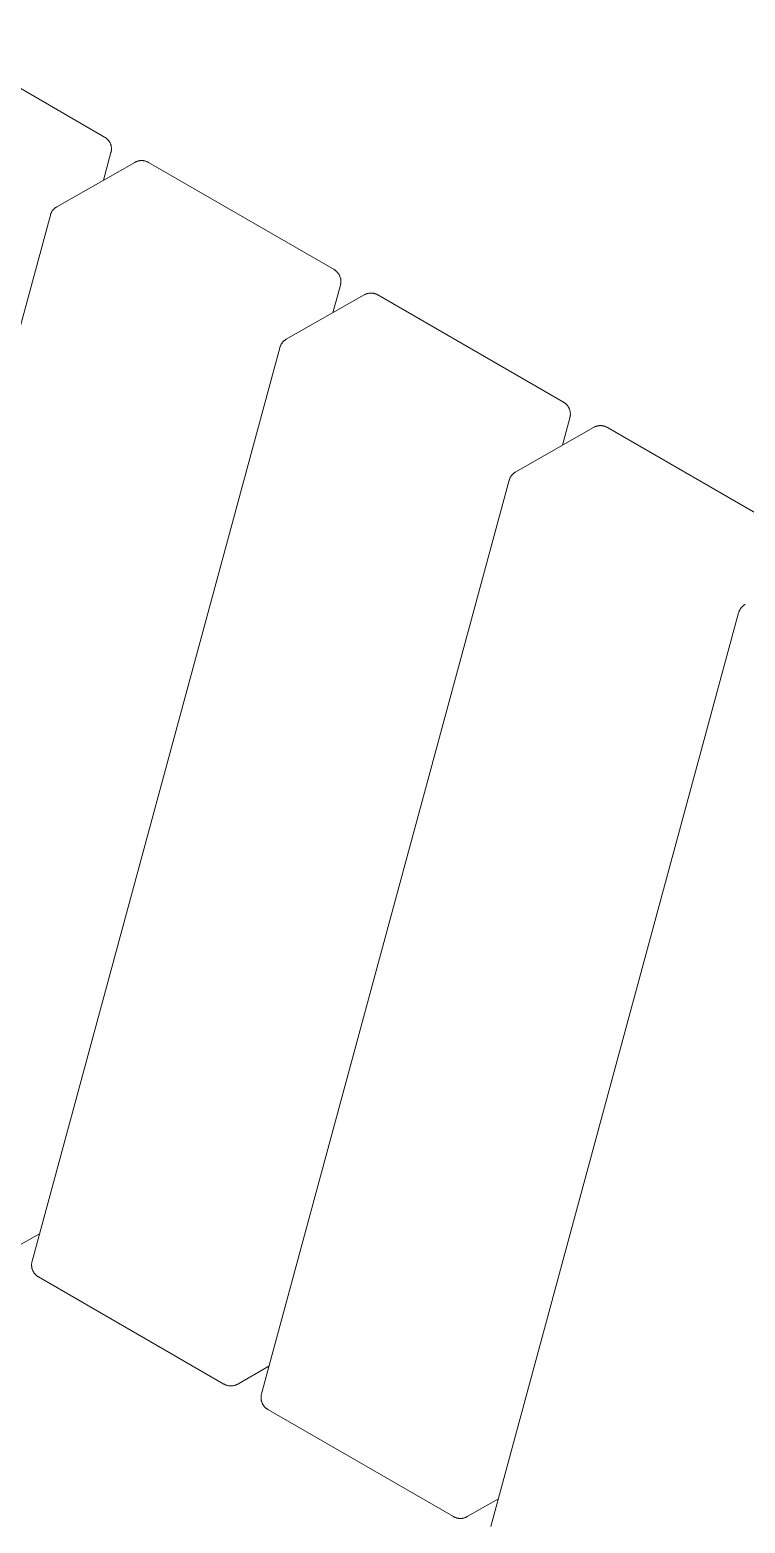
# Model space of a CAD drawing. Header units: millimetres. Extents: x -402 to 3954, y -41 to 3282.
# Drawn here: x 3668.3 to 3802.3, y 1418.4 to 1698.1 of the extents above; entities that cross this region are included whole.
import ezdxf

# ---------------------------------------------------------------- set-up
doc = ezdxf.new("R2010")
doc.units = ezdxf.units.MM
doc.layers.add('ZANO_R', color=7, linetype='Continuous', lineweight=0)

msp = doc.modelspace()

# ---------------------------------------------------------------- linework, layer by layer
at = {"layer": 'ZANO_R'}
for p, q in [((3647.5, 1698.07), (3682.27, 1678)), ((3682.27, 1678), (3682.34, 1677.95)), ((3682.34, 1677.95), (3682.42, 1677.91)), ((3682.42, 1677.91), (3682.49, 1677.85)), ((3682.49, 1677.85), (3682.56, 1677.8)), ((3682.56, 1677.8), (3682.63, 1677.74)), ((3682.63, 1677.74), (3682.7, 1677.69)), ((3682.7, 1677.69), (3682.77, 1677.63)), ((3682.77, 1677.63), (3682.83, 1677.56)), ((3682.83, 1677.56), (3682.89, 1677.5)), ((3682.89, 1677.5), (3682.95, 1677.43)), ((3682.95, 1677.43), (3683.01, 1677.36)), ((3683.01, 1677.36), (3683.06, 1677.29)), ((3683.06, 1677.29), (3683.11, 1677.22)), ((3683.11, 1677.22), (3683.16, 1677.14)), ((3683.16, 1677.14), (3683.21, 1677.07)), ((3683.21, 1677.07), (3683.25, 1676.99)), ((3683.25, 1676.99), (3683.29, 1676.91)), ((3683.29, 1676.91), (3683.33, 1676.83)), ((3683.33, 1676.83), (3683.37, 1676.75)), ((3683.37, 1676.75), (3683.4, 1676.66)), ((3683.4, 1676.66), (3683.43, 1676.58)), ((3683.43, 1676.58), (3683.46, 1676.49)), ((3683.46, 1676.49), (3683.48, 1676.41)), ((3683.48, 1676.41), (3683.5, 1676.32)), ((3683.5, 1676.32), (3683.52, 1676.23)), ((3683.52, 1676.23), (3683.53, 1676.14)), ((3683.53, 1676.14), (3683.54, 1676.06)), ((3683.54, 1676.06), (3683.55, 1675.97)), ((3683.55, 1675.52), (3683.54, 1675.43)), ((3683.55, 1675.97), (3683.56, 1675.88)), ((3683.56, 1675.61), (3683.55, 1675.52)), ((3683.56, 1675.88), (3683.56, 1675.79)), ((3683.56, 1675.79), (3683.56, 1675.7)), ((3683.56, 1675.7), (3683.56, 1675.61)), ((3673.32, 1664.93), (3687.93, 1673.25)), ((3683.47, 1675.08), (3682.07, 1669.92)), ((3683.49, 1675.17), (3683.47, 1675.08)), ((3683.51, 1675.26), (3683.49, 1675.17)), ((3683.53, 1675.34), (3683.51, 1675.26)), ((3683.54, 1675.43), (3683.53, 1675.34)), ((3687.93, 1673.25), (3688.01, 1673.3)), ((3688.01, 1673.3), (3688.09, 1673.34)), ((3688.09, 1673.34), (3688.17, 1673.37)), ((3688.17, 1673.37), (3688.25, 1673.41)), ((3688.25, 1673.41), (3688.33, 1673.44)), ((3688.33, 1673.44), (3688.42, 1673.47)), ((3688.42, 1673.47), (3688.51, 1673.5)), ((3688.51, 1673.5), (3688.59, 1673.52)), ((3688.59, 1673.52), (3688.68, 1673.54)), ((3688.68, 1673.54), (3688.77, 1673.56)), ((3688.77, 1673.56), (3688.86, 1673.57)), ((3688.86, 1673.57), (3688.95, 1673.58)), ((3688.95, 1673.58), (3689.04, 1673.59)), ((3689.04, 1673.59), (3689.13, 1673.59)), ((3689.13, 1673.59), (3689.22, 1673.59)), ((3689.22, 1673.59), (3689.31, 1673.59)), ((3689.31, 1673.59), (3689.39, 1673.59)), ((3689.39, 1673.59), (3689.48, 1673.58)), ((3689.48, 1673.58), (3689.57, 1673.57)), ((3689.57, 1673.57), (3689.66, 1673.55)), ((3689.66, 1673.55), (3689.75, 1673.54)), ((3689.75, 1673.54), (3689.84, 1673.52)), ((3689.84, 1673.52), (3689.92, 1673.49)), ((3689.92, 1673.49), (3690.01, 1673.47)), ((3690.01, 1673.47), (3690.1, 1673.44)), ((3690.1, 1673.44), (3690.18, 1673.4)), ((3690.18, 1673.4), (3690.26, 1673.37)), ((3690.26, 1673.37), (3690.34, 1673.33)), ((3690.34, 1673.33), (3690.42, 1673.29)), ((3690.42, 1673.29), (3690.5, 1673.25)), ((3690.5, 1673.25), (3725.27, 1653.17)), ((3672.53, 1664.23), (3672.59, 1664.3)), ((3672.59, 1664.3), (3672.64, 1664.37)), ((3672.64, 1664.37), (3672.7, 1664.44)), ((3672.7, 1664.44), (3672.76, 1664.5)), ((3672.76, 1664.5), (3672.83, 1664.56)), ((3672.83, 1664.56), (3672.89, 1664.62)), ((3672.89, 1664.62), (3672.96, 1664.68)), ((3672.96, 1664.68), (3673.03, 1664.74)), ((3673.03, 1664.74), (3673.1, 1664.79)), ((3673.1, 1664.79), (3673.17, 1664.84)), ((3673.17, 1664.84), (3673.25, 1664.89)), ((3673.25, 1664.89), (3673.32, 1664.93)), ((3625.68, 1492.23), (3672.11, 1663.36)), ((3672.11, 1663.36), (3672.13, 1663.45)), ((3672.13, 1663.45), (3672.16, 1663.53)), ((3672.16, 1663.53), (3672.19, 1663.61)), ((3672.19, 1663.61), (3672.22, 1663.7)), ((3672.22, 1663.7), (3672.26, 1663.78)), ((3672.26, 1663.78), (3672.3, 1663.86)), ((3672.3, 1663.86), (3672.34, 1663.94)), ((3672.34, 1663.94), (3672.38, 1664.01)), ((3672.38, 1664.01), (3672.43, 1664.09)), ((3672.43, 1664.09), (3672.48, 1664.16)), ((3672.48, 1664.16), (3672.53, 1664.23)), ((3725.27, 1653.17), (3725.34, 1653.13)), ((3725.34, 1653.13), (3725.42, 1653.08)), ((3725.42, 1653.08), (3725.49, 1653.03)), ((3725.49, 1653.03), (3725.56, 1652.98)), ((3725.56, 1652.98), (3725.63, 1652.92)), ((3725.63, 1652.92), (3725.7, 1652.86)), ((3725.7, 1652.86), (3725.77, 1652.8)), ((3725.77, 1652.8), (3725.83, 1652.74)), ((3725.83, 1652.74), (3725.89, 1652.67)), ((3725.89, 1652.67), (3725.95, 1652.6)), ((3725.95, 1652.6), (3726.01, 1652.54)), ((3726.01, 1652.54), (3726.06, 1652.46)), ((3726.06, 1652.46), (3726.11, 1652.39)), ((3726.11, 1652.39), (3726.16, 1652.32)), ((3726.16, 1652.32), (3726.21, 1652.24)), ((3726.21, 1652.24), (3726.25, 1652.16)), ((3726.25, 1652.16), (3726.29, 1652.08)), ((3726.29, 1652.08), (3726.33, 1652)), ((3726.33, 1652), (3726.37, 1651.92)), ((3726.37, 1651.92), (3726.4, 1651.84)), ((3726.4, 1651.84), (3726.43, 1651.75)), ((3726.43, 1651.75), (3726.45, 1651.67)), ((3726.45, 1651.67), (3726.48, 1651.58)), ((3726.49, 1650.34), (3726.47, 1650.26)), ((3726.48, 1651.58), (3726.5, 1651.49)), ((3726.51, 1650.43), (3726.49, 1650.34)), ((3726.5, 1651.49), (3726.52, 1651.41)), ((3726.53, 1650.52), (3726.51, 1650.43)), ((3726.52, 1651.41), (3726.53, 1651.32)), ((3726.53, 1651.32), (3726.54, 1651.23)), ((3726.54, 1650.61), (3726.53, 1650.52)), ((3726.54, 1651.23), (3726.55, 1651.14)), ((3726.55, 1650.7), (3726.54, 1650.61)), ((3726.55, 1651.14), (3726.56, 1651.05)), ((3726.56, 1650.78), (3726.55, 1650.7)), ((3726.56, 1651.05), (3726.56, 1650.96)), ((3726.56, 1650.96), (3726.56, 1650.87)), ((3726.56, 1650.87), (3726.56, 1650.78)), ((3716.32, 1640.11), (3730.93, 1648.43)), ((3726.47, 1650.26), (3725.07, 1645.09)), ((3730.93, 1648.43), (3731, 1648.47)), ((3731, 1648.47), (3731.08, 1648.51)), ((3731.08, 1648.51), (3731.17, 1648.55)), ((3731.17, 1648.55), (3731.25, 1648.58)), ((3731.25, 1648.58), (3731.33, 1648.62)), ((3731.33, 1648.62), (3731.42, 1648.64)), ((3731.42, 1648.64), (3731.5, 1648.67)), ((3731.5, 1648.67), (3731.59, 1648.69)), ((3731.59, 1648.69), (3731.68, 1648.71)), ((3731.68, 1648.71), (3731.77, 1648.73)), ((3731.77, 1648.73), (3731.86, 1648.74)), ((3731.86, 1648.74), (3731.95, 1648.75)), ((3731.95, 1648.75), (3732.03, 1648.76)), ((3732.03, 1648.76), (3732.12, 1648.77)), ((3732.12, 1648.77), (3732.21, 1648.77)), ((3732.21, 1648.77), (3732.3, 1648.77)), ((3732.3, 1648.77), (3732.39, 1648.76)), ((3732.39, 1648.76), (3732.48, 1648.75)), ((3732.48, 1648.75), (3732.57, 1648.74)), ((3732.57, 1648.74), (3732.66, 1648.73)), ((3732.66, 1648.73), (3732.75, 1648.71)), ((3732.75, 1648.71), (3732.84, 1648.69)), ((3732.84, 1648.69), (3732.92, 1648.67)), ((3732.92, 1648.67), (3733.01, 1648.64)), ((3733.01, 1648.64), (3733.09, 1648.61)), ((3733.09, 1648.61), (3733.18, 1648.58)), ((3733.18, 1648.58), (3733.26, 1648.54)), ((3733.26, 1648.54), (3733.34, 1648.51)), ((3733.34, 1648.51), (3733.42, 1648.46)), ((3733.42, 1648.46), (3733.5, 1648.42)), ((3733.5, 1648.42), (3768.27, 1628.35)), ((3715.3, 1639.03), (3715.34, 1639.11)), ((3715.34, 1639.11), (3715.38, 1639.19)), ((3715.38, 1639.19), (3715.43, 1639.26)), ((3715.43, 1639.26), (3715.48, 1639.34)), ((3715.48, 1639.34), (3715.53, 1639.41)), ((3715.53, 1639.41), (3715.58, 1639.48)), ((3715.58, 1639.48), (3715.64, 1639.55)), ((3715.64, 1639.55), (3715.7, 1639.61)), ((3715.7, 1639.61), (3715.76, 1639.68)), ((3715.76, 1639.68), (3715.83, 1639.74)), ((3715.83, 1639.74), (3715.89, 1639.8)), ((3715.89, 1639.8), (3715.96, 1639.86)), ((3715.96, 1639.86), (3716.03, 1639.91)), ((3716.03, 1639.91), (3716.1, 1639.96)), ((3716.1, 1639.96), (3716.17, 1640.01)), ((3716.17, 1640.01), (3716.25, 1640.06)), ((3716.25, 1640.06), (3716.32, 1640.11)), ((3668.68, 1467.4), (3715.11, 1638.54)), ((3715.11, 1638.54), (3715.13, 1638.62)), ((3715.13, 1638.62), (3715.16, 1638.71)), ((3715.16, 1638.71), (3715.19, 1638.79)), ((3715.19, 1638.79), (3715.22, 1638.87)), ((3715.22, 1638.87), (3715.26, 1638.95)), ((3715.26, 1638.95), (3715.3, 1639.03)), ((3768.27, 1628.35), (3768.34, 1628.3)), ((3768.34, 1628.3), (3768.42, 1628.25)), ((3768.42, 1628.25), (3768.49, 1628.2)), ((3768.49, 1628.2), (3768.56, 1628.15)), ((3768.56, 1628.15), (3768.63, 1628.09)), ((3768.63, 1628.09), (3768.7, 1628.04)), ((3768.7, 1628.04), (3768.76, 1627.97)), ((3768.76, 1627.97), (3768.83, 1627.91)), ((3769.47, 1625.43), (3768.07, 1620.27)), ((3768.83, 1627.91), (3768.89, 1627.85)), ((3768.89, 1627.85), (3768.95, 1627.78)), ((3768.95, 1627.78), (3769, 1627.71)), ((3769, 1627.71), (3769.06, 1627.64)), ((3769.06, 1627.64), (3769.11, 1627.57)), ((3769.11, 1627.57), (3769.16, 1627.49)), ((3769.16, 1627.49), (3769.21, 1627.41)), ((3769.21, 1627.41), (3769.25, 1627.34)), ((3769.25, 1627.34), (3769.29, 1627.26)), ((3769.29, 1627.26), (3769.33, 1627.18)), ((3769.33, 1627.18), (3769.36, 1627.09)), ((3769.36, 1627.09), (3769.4, 1627.01)), ((3769.4, 1627.01), (3769.43, 1626.93)), ((3769.43, 1626.93), (3769.45, 1626.84)), ((3769.45, 1626.84), (3769.48, 1626.76)), ((3769.49, 1625.52), (3769.47, 1625.43)), ((3769.48, 1626.76), (3769.5, 1626.67)), ((3769.51, 1625.6), (3769.49, 1625.52)), ((3769.5, 1626.67), (3769.52, 1626.58)), ((3769.53, 1625.69), (3769.51, 1625.6)), ((3769.52, 1626.58), (3769.53, 1626.49)), ((3769.53, 1626.49), (3769.54, 1626.4)), ((3769.54, 1625.78), (3769.53, 1625.69)), ((3769.54, 1626.4), (3769.55, 1626.32)), ((3769.55, 1625.87), (3769.54, 1625.78)), ((3769.55, 1626.32), (3769.56, 1626.23)), ((3769.56, 1625.96), (3769.55, 1625.87)), ((3769.56, 1626.23), (3769.56, 1626.14)), ((3769.56, 1626.14), (3769.56, 1626.05)), ((3769.56, 1626.05), (3769.56, 1625.96)), ((3759.32, 1615.28), (3773.92, 1623.6)), ((3773.92, 1623.6), (3774, 1623.65)), ((3774, 1623.65), (3774.08, 1623.69)), ((3774.08, 1623.69), (3774.17, 1623.72)), ((3774.17, 1623.72), (3774.25, 1623.76)), ((3774.25, 1623.76), (3774.33, 1623.79)), ((3774.33, 1623.79), (3774.42, 1623.82)), ((3774.42, 1623.82), (3774.5, 1623.84)), ((3774.5, 1623.84), (3774.59, 1623.87)), ((3774.59, 1623.87), (3774.68, 1623.89)), ((3774.68, 1623.89), (3774.77, 1623.9)), ((3774.77, 1623.9), (3774.86, 1623.92)), ((3774.86, 1623.92), (3774.94, 1623.93)), ((3774.94, 1623.93), (3775.03, 1623.94)), ((3775.03, 1623.94), (3775.12, 1623.94)), ((3775.12, 1623.94), (3775.21, 1623.94)), ((3775.21, 1623.94), (3775.3, 1623.94)), ((3775.3, 1623.94), (3775.39, 1623.94)), ((3775.39, 1623.94), (3775.48, 1623.93)), ((3775.48, 1623.93), (3775.57, 1623.92)), ((3775.57, 1623.92), (3775.66, 1623.9)), ((3775.66, 1623.9), (3775.75, 1623.88)), ((3775.75, 1623.88), (3775.84, 1623.86)), ((3775.84, 1623.86), (3775.92, 1623.84)), ((3775.92, 1623.84), (3776.01, 1623.81)), ((3776.01, 1623.81), (3776.09, 1623.79)), ((3776.09, 1623.79), (3776.18, 1623.75)), ((3776.18, 1623.75), (3776.26, 1623.72)), ((3776.26, 1623.72), (3776.34, 1623.68)), ((3776.34, 1623.68), (3776.42, 1623.64)), ((3776.42, 1623.64), (3776.5, 1623.6)), ((3776.5, 1623.6), (3811.27, 1603.52)), ((3758.16, 1613.88), (3758.19, 1613.96)), ((3758.19, 1613.96), (3758.22, 1614.05)), ((3758.22, 1614.05), (3758.26, 1614.13)), ((3758.26, 1614.13), (3758.3, 1614.21)), ((3758.3, 1614.21), (3758.34, 1614.28)), ((3758.34, 1614.28), (3758.38, 1614.36)), ((3758.38, 1614.36), (3758.43, 1614.44)), ((3758.43, 1614.44), (3758.48, 1614.51)), ((3758.48, 1614.51), (3758.53, 1614.58)), ((3758.53, 1614.58), (3758.58, 1614.65)), ((3758.58, 1614.65), (3758.64, 1614.72)), ((3758.64, 1614.72), (3758.7, 1614.79)), ((3758.7, 1614.79), (3758.76, 1614.85)), ((3758.76, 1614.85), (3758.82, 1614.91)), ((3758.82, 1614.91), (3758.89, 1614.97)), ((3758.89, 1614.97), (3758.96, 1615.03)), ((3758.96, 1615.03), (3759.03, 1615.09)), ((3759.03, 1615.09), (3759.1, 1615.14)), ((3759.1, 1615.14), (3759.17, 1615.19)), ((3759.17, 1615.19), (3759.25, 1615.24)), ((3759.25, 1615.24), (3759.32, 1615.28)), ((3711.68, 1442.58), (3758.11, 1613.71)), ((3758.11, 1613.71), (3758.13, 1613.8)), ((3758.13, 1613.8), (3758.16, 1613.88)), ((3754.68, 1417.75), (3801.1, 1588.89)), ((3801.1, 1588.89), (3801.13, 1588.97)), ((3801.13, 1588.97), (3801.16, 1589.05)), ((3801.16, 1589.05), (3801.19, 1589.14)), ((3801.19, 1589.14), (3801.22, 1589.22)), ((3801.22, 1589.22), (3801.26, 1589.3)), ((3801.26, 1589.3), (3801.3, 1589.38)), ((3801.3, 1589.38), (3801.34, 1589.46)), ((3801.34, 1589.46), (3801.38, 1589.54)), ((3801.38, 1589.54), (3801.43, 1589.61)), ((3801.43, 1589.61), (3801.48, 1589.69)), ((3801.48, 1589.69), (3801.53, 1589.76)), ((3801.53, 1589.76), (3801.58, 1589.83)), ((3801.58, 1589.83), (3801.64, 1589.9)), ((3801.64, 1589.9), (3801.7, 1589.96)), ((3801.7, 1589.96), (3801.76, 1590.03)), ((3801.76, 1590.03), (3801.82, 1590.09)), ((3801.82, 1590.09), (3801.89, 1590.15)), ((3801.89, 1590.15), (3801.96, 1590.2)), ((3801.96, 1590.2), (3802.03, 1590.26)), ((3802.03, 1590.26), (3802.1, 1590.31)), ((3802.1, 1590.31), (3802.17, 1590.36)), ((3802.17, 1590.36), (3802.24, 1590.41)), ((3802.24, 1590.41), (3802.32, 1590.46)), ((3670.08, 1472.57), (3664.23, 1469.23)), ((3668.59, 1466.79), (3668.6, 1466.87)), ((3668.59, 1466.7), (3668.59, 1466.79)), ((3668.59, 1466.61), (3668.59, 1466.7)), ((3668.6, 1466.52), (3668.59, 1466.61)), ((3668.6, 1466.96), (3668.61, 1467.05)), ((3668.6, 1466.87), (3668.6, 1466.96)), ((3668.61, 1466.43), (3668.6, 1466.52)), ((3668.61, 1467.05), (3668.63, 1467.14)), ((3668.62, 1466.34), (3668.61, 1466.43)), ((3668.64, 1466.25), (3668.62, 1466.34)), ((3668.63, 1467.14), (3668.64, 1467.23)), ((3668.64, 1467.23), (3668.66, 1467.32)), ((3668.65, 1466.16), (3668.64, 1466.25)), ((3668.67, 1466.08), (3668.65, 1466.16)), ((3668.66, 1467.32), (3668.68, 1467.4)), ((3668.7, 1465.99), (3668.67, 1466.08)), ((3668.73, 1465.91), (3668.7, 1465.99)), ((3668.75, 1465.82), (3668.73, 1465.91)), ((3668.79, 1465.74), (3668.75, 1465.82)), ((3668.82, 1465.66), (3668.79, 1465.74)), ((3668.86, 1465.58), (3668.82, 1465.66)), ((3668.9, 1465.5), (3668.86, 1465.58)), ((3668.95, 1465.42), (3668.9, 1465.5)), ((3668.99, 1465.34), (3668.95, 1465.42)), ((3669.04, 1465.27), (3668.99, 1465.34)), ((3669.09, 1465.2), (3669.04, 1465.27)), ((3669.15, 1465.12), (3669.09, 1465.2)), ((3669.2, 1465.05), (3669.15, 1465.12)), ((3669.26, 1464.99), (3669.2, 1465.05)), ((3669.32, 1464.92), (3669.26, 1464.99)), ((3669.39, 1464.86), (3669.32, 1464.92)), ((3669.45, 1464.8), (3669.39, 1464.86)), ((3669.52, 1464.74), (3669.45, 1464.8)), ((3669.59, 1464.68), (3669.52, 1464.74)), ((3669.66, 1464.63), (3669.59, 1464.68)), ((3669.73, 1464.58), (3669.66, 1464.63)), ((3669.81, 1464.53), (3669.73, 1464.58)), ((3669.89, 1464.48), (3669.81, 1464.53)), ((3704.65, 1444.41), (3669.89, 1464.48)), ((3713.08, 1447.74), (3707.23, 1444.41)), ((3704.73, 1444.37), (3704.65, 1444.41)), ((3704.81, 1444.33), (3704.73, 1444.37)), ((3704.89, 1444.29), (3704.81, 1444.33)), ((3704.97, 1444.26), (3704.89, 1444.29)), ((3705.06, 1444.22), (3704.97, 1444.26)), ((3705.14, 1444.19), (3705.06, 1444.22)), ((3705.23, 1444.17), (3705.14, 1444.19)), ((3705.32, 1444.14), (3705.23, 1444.17)), ((3705.4, 1444.12), (3705.32, 1444.14)), ((3705.49, 1444.11), (3705.4, 1444.12)), ((3705.58, 1444.09), (3705.49, 1444.11)), ((3705.67, 1444.08), (3705.58, 1444.09)), ((3705.76, 1444.07), (3705.67, 1444.08)), ((3705.85, 1444.07), (3705.76, 1444.07)), ((3705.94, 1444.07), (3705.85, 1444.07)), ((3706.03, 1444.07), (3705.94, 1444.07)), ((3706.12, 1444.07), (3706.03, 1444.07)), ((3706.21, 1444.08), (3706.12, 1444.07)), ((3706.3, 1444.09), (3706.21, 1444.08)), ((3706.38, 1444.1), (3706.3, 1444.09)), ((3706.47, 1444.12), (3706.38, 1444.1)), ((3706.56, 1444.14), (3706.47, 1444.12)), ((3706.65, 1444.16), (3706.56, 1444.14)), ((3706.73, 1444.19), (3706.65, 1444.16)), ((3706.82, 1444.22), (3706.73, 1444.19)), ((3706.9, 1444.25), (3706.82, 1444.22)), ((3706.99, 1444.28), (3706.9, 1444.25)), ((3707.07, 1444.32), (3706.99, 1444.28)), ((3707.15, 1444.36), (3707.07, 1444.32)), ((3707.23, 1444.41), (3707.15, 1444.36)), ((3711.59, 1441.96), (3711.6, 1442.05)), ((3711.59, 1441.87), (3711.59, 1441.96)), ((3711.59, 1441.78), (3711.59, 1441.87)), ((3711.6, 1441.69), (3711.59, 1441.78)), ((3711.6, 1442.14), (3711.61, 1442.23)), ((3711.6, 1442.05), (3711.6, 1442.14)), ((3711.61, 1441.6), (3711.6, 1441.69)), ((3711.61, 1442.23), (3711.62, 1442.32)), ((3711.62, 1441.51), (3711.61, 1441.6)), ((3711.62, 1442.32), (3711.64, 1442.4)), ((3711.63, 1441.43), (3711.62, 1441.51)), ((3711.65, 1441.34), (3711.63, 1441.43)), ((3711.64, 1442.4), (3711.66, 1442.49)), ((3711.67, 1441.25), (3711.65, 1441.34)), ((3711.66, 1442.49), (3711.68, 1442.58)), ((3711.7, 1441.17), (3711.67, 1441.25)), ((3711.72, 1441.08), (3711.7, 1441.17)), ((3711.75, 1441), (3711.72, 1441.08)), ((3711.79, 1440.91), (3711.75, 1441)), ((3711.82, 1440.83), (3711.79, 1440.91)), ((3711.86, 1440.75), (3711.82, 1440.83)), ((3711.9, 1440.67), (3711.86, 1440.75)), ((3711.95, 1440.59), (3711.9, 1440.67)), ((3711.99, 1440.52), (3711.95, 1440.59)), ((3712.04, 1440.44), (3711.99, 1440.52)), ((3712.09, 1440.37), (3712.04, 1440.44)), ((3712.15, 1440.3), (3712.09, 1440.37)), ((3712.2, 1440.23), (3712.15, 1440.3)), ((3712.26, 1440.16), (3712.2, 1440.23)), ((3712.32, 1440.1), (3712.26, 1440.16)), ((3712.39, 1440.03), (3712.32, 1440.1)), ((3712.45, 1439.97), (3712.39, 1440.03)), ((3712.52, 1439.91), (3712.45, 1439.97)), ((3712.59, 1439.86), (3712.52, 1439.91)), ((3712.66, 1439.8), (3712.59, 1439.86)), ((3712.73, 1439.75), (3712.66, 1439.8)), ((3712.81, 1439.7), (3712.73, 1439.75)), ((3712.88, 1439.66), (3712.81, 1439.7)), ((3747.65, 1419.59), (3712.88, 1439.66)), ((3756.08, 1422.92), (3750.22, 1419.58)), ((3747.73, 1419.54), (3747.65, 1419.59)), ((3747.81, 1419.5), (3747.73, 1419.54)), ((3747.89, 1419.46), (3747.81, 1419.5)), ((3747.97, 1419.43), (3747.89, 1419.46)), ((3748.06, 1419.4), (3747.97, 1419.43)), ((3748.14, 1419.37), (3748.06, 1419.4)), ((3748.23, 1419.34), (3748.14, 1419.37)), ((3748.31, 1419.32), (3748.23, 1419.34)), ((3748.4, 1419.3), (3748.31, 1419.32)), ((3748.49, 1419.28), (3748.4, 1419.3)), ((3748.58, 1419.27), (3748.49, 1419.28)), ((3748.67, 1419.26), (3748.58, 1419.27)), ((3748.76, 1419.25), (3748.67, 1419.26)), ((3748.85, 1419.24), (3748.76, 1419.25)), ((3748.94, 1419.24), (3748.85, 1419.24)), ((3749.03, 1419.24), (3748.94, 1419.24)), ((3749.12, 1419.25), (3749.03, 1419.24)), ((3749.21, 1419.25), (3749.12, 1419.25)), ((3749.29, 1419.26), (3749.21, 1419.25)), ((3749.38, 1419.28), (3749.29, 1419.26)), ((3749.47, 1419.3), (3749.38, 1419.28)), ((3749.56, 1419.31), (3749.47, 1419.3)), ((3749.65, 1419.34), (3749.56, 1419.31)), ((3749.73, 1419.36), (3749.65, 1419.34)), ((3749.82, 1419.39), (3749.73, 1419.36)), ((3749.9, 1419.42), (3749.82, 1419.39)), ((3749.98, 1419.46), (3749.9, 1419.42)), ((3750.07, 1419.5), (3749.98, 1419.46)), ((3750.15, 1419.54), (3750.07, 1419.5)), ((3750.22, 1419.58), (3750.15, 1419.54))]:
    msp.add_line(p, q, dxfattribs=at)

doc.saveas('drawing.dxf')
